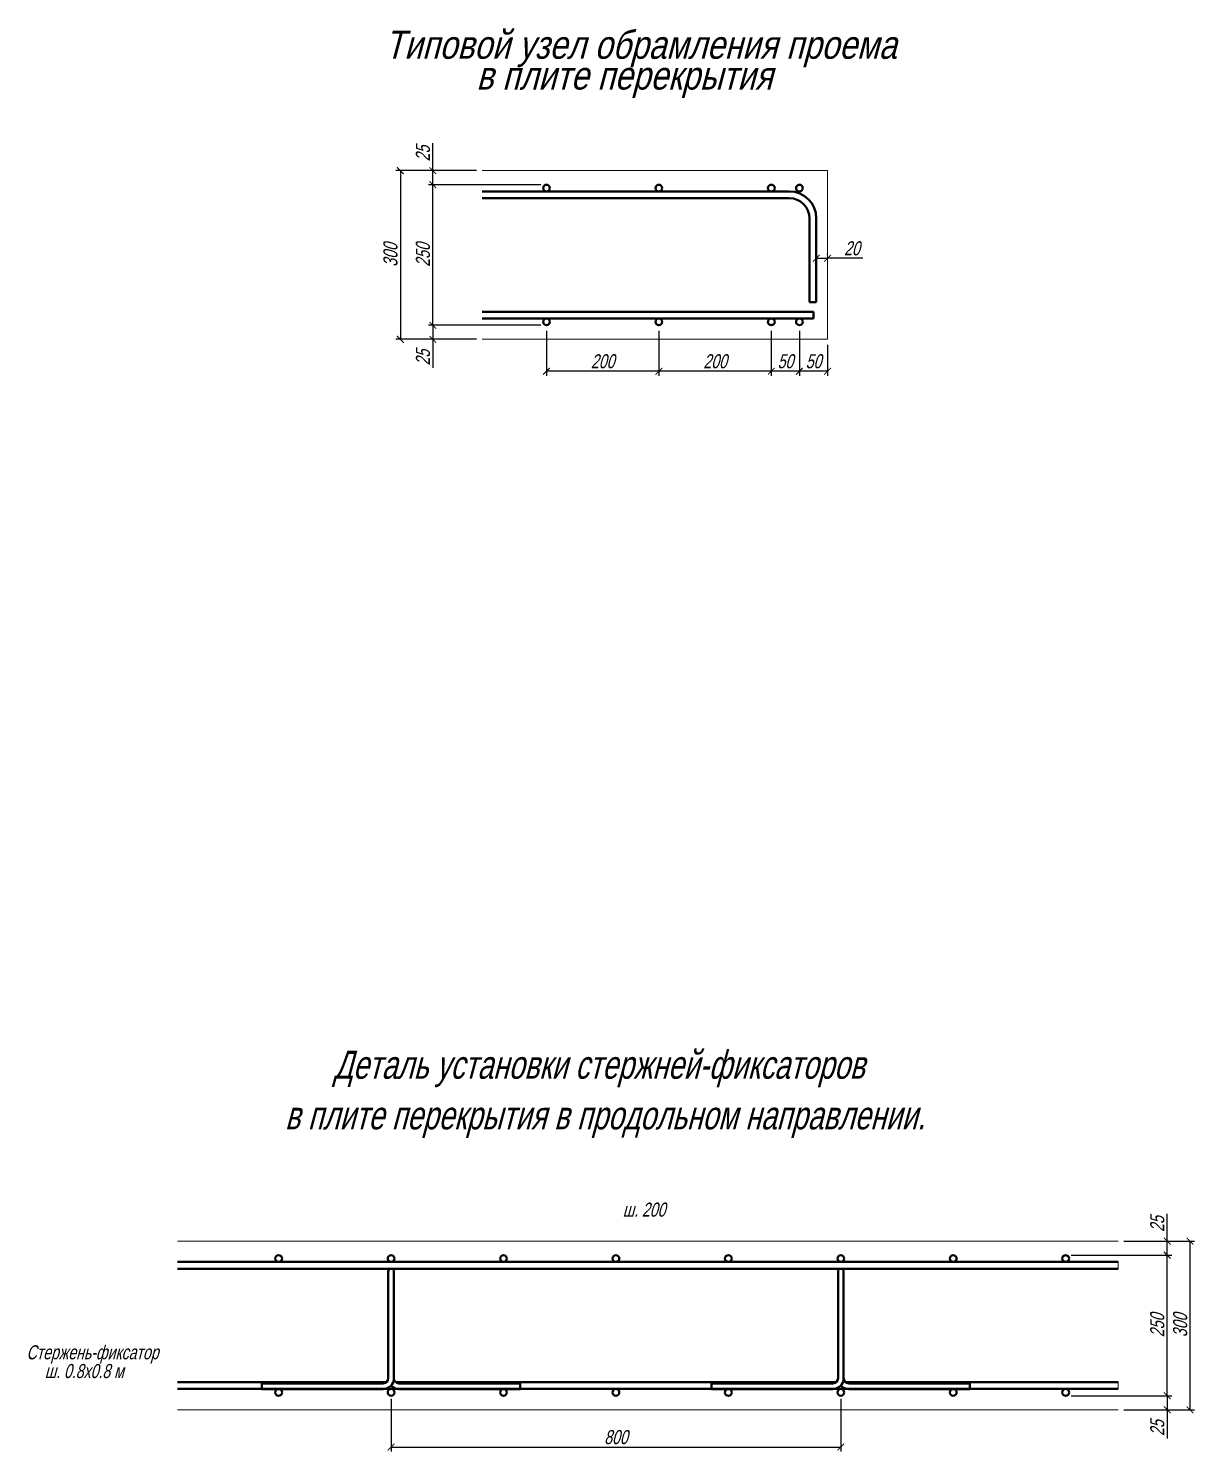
# Model space of a CAD drawing. Header units: millimetres. Extents: x 5929542 to 6152618, y 10240044 to 10382466.
# Drawn here: x 6138898 to 6140972, y 10278607 to 10281138 of the extents above; entities that cross this region are included whole.
import ezdxf
from ezdxf.enums import TextEntityAlignment as Align

# ---------------------------------------------------------------- set-up
doc = ezdxf.new("R2010")
doc.units = ezdxf.units.MM
doc.header["$PDMODE"] = 35
doc.layers.get('Defpoints').update_dxf_attribs({"color": 253})
for name, color, linetype, lineweight in [('арматура', 7, 'Continuous', 40), ('Построения', 7, 'Continuous', 13), ('Размеры', 172, 'Continuous', 13), ('Текст', 134, 'Continuous', 13)]:
    doc.layers.add(name, color=color, linetype=linetype, lineweight=lineweight)
doc.styles.add('1к1', font='mipgost.shx', dxfattribs={"width": 0.75, "oblique": 15})
doc.styles.add('GOST 2.304', font='mipgost.ttf', dxfattribs={"width": 0.75, "oblique": 15})
doc.dimstyles.new('1k10', dxfattribs={"dimscale": 10, "dimtxt": 2.5, "dimasz": 1.2, "dimexe": 0.8, "dimexo": 1, "dimgap": 0.5, "dimtad": 1, "dimdec": 0, "dimtxsty": '1к1', "dimblk": 'ARCHTICK', "dimcen": 2.5, "dimadec": 0, "dimazin": 0, "dimtfac": 1, "dimtdec": 0, "dimtmove": 0, "dimatfit": 3, "dimfxl": 1.25, "dimarcsym": 0})

# ---------------------------------------------------------------- blocks, each defined once
blk = doc.blocks.new('_ArchTick')
at = {"color": 0, "linetype": 'ByBlock', "const_width": 0.15}
blk.add_lwpolyline([(-0.5, -0.5), (0.5, 0.5)], dxfattribs=at)
blk = doc.blocks.new('*D518')
at = {"layer": 'Defpoints', "color": 0, "ltscale": 10, "transparency": 16777216}
for p in [(6139542.6, 10278711.1), (6140342.6, 10278711.1), (6140342.6, 10278615.4)]:
    blk.add_point(p, dxfattribs=at)
at = {"layer": 'Размеры', "color": 0, "lineweight": -2, "ltscale": 10, "transparency": 16777216}
for p, q in [((6139542.6, 10278701.1), (6139542.6, 10278607.4)), ((6140342.6, 10278701.1), (6140342.6, 10278607.4)), ((6139542.6, 10278615.4), (6140342.6, 10278615.4))]:
    blk.add_line(p, q, dxfattribs=at)
at = {"layer": 'Размеры', "color": 0, "lineweight": -2, "ltscale": 10, "transparency": 16777216, "xscale": 12, "yscale": 12, "zscale": 12, "rotation": 180}
blk.add_blockref('_ArchTick', (6139542.6, 10278615.4), dxfattribs=at)
at = {"layer": 'Размеры', "color": 0, "lineweight": -2, "ltscale": 10, "transparency": 16777216, "xscale": 12, "yscale": 12, "zscale": 12}
blk.add_blockref('_ArchTick', (6140342.6, 10278615.4), dxfattribs=at)
at = {"layer": 'Размеры', "color": 0, "ltscale": 10, "transparency": 16777216, "insert": (6139942.6, 10278632.9), "char_height": 25, "attachment_point": 5, "style": 'GOST 2.304'}
blk.add_mtext('800', dxfattribs=at)
blk = doc.blocks.new('*D519')
at = {"layer": 'Defpoints', "color": 0, "transparency": 16777216}
for p in [(6140742.6, 10278706.6), (6140923.2, 10278706.6), (6140836.1, 10278681.6)]:
    blk.add_point(p, dxfattribs=at)
at = {"layer": 'Размеры', "color": 0, "lineweight": -2, "transparency": 16777216}
for p, q in [((6140752.6, 10278706.6), (6140931.2, 10278706.6)), ((6140923.2, 10278706.6), (6140923.2, 10278681.6)), ((6140846.1, 10278681.6), (6140931.2, 10278681.6)), ((6140923.2, 10278681.6), (6140923.2, 10278630.7))]:
    blk.add_line(p, q, dxfattribs=at)
at = {"layer": 'Размеры', "color": 0, "lineweight": -2, "transparency": 16777216, "xscale": 12, "yscale": 12, "zscale": 12}
for p, rotation in [((6140923.2, 10278706.6), 90), ((6140923.2, 10278681.6), 270)]:
    blk.add_blockref('_ArchTick', p, dxfattribs=dict(at, rotation=rotation))
at = {"layer": 'Размеры', "color": 0, "transparency": 16777216, "insert": (6140905.7, 10278649.1), "char_height": 25, "attachment_point": 5, "rotation": 90, "style": 'GOST 2.304'}
blk.add_mtext('25', dxfattribs=at)
blk = doc.blocks.new('*D507')
at = {"layer": 'Defpoints', "color": 0, "transparency": 16777216}
for p in [(6140841.9, 10278956.6), (6140923.2, 10278956.6), (6140841.9, 10278706.6)]:
    blk.add_point(p, dxfattribs=at)
at = {"layer": 'Размеры', "color": 0, "lineweight": -2, "transparency": 16777216}
for p, q in [((6140851.9, 10278956.6), (6140931.2, 10278956.6)), ((6140923.2, 10278706.6), (6140923.2, 10278956.6)), ((6140851.9, 10278706.6), (6140931.2, 10278706.6))]:
    blk.add_line(p, q, dxfattribs=at)
at = {"layer": 'Размеры', "color": 0, "lineweight": -2, "transparency": 16777216, "xscale": 12, "yscale": 12, "zscale": 12}
for p, rotation in [((6140923.2, 10278956.6), 90), ((6140923.2, 10278706.6), 270)]:
    blk.add_blockref('_ArchTick', p, dxfattribs=dict(at, rotation=rotation))
at = {"layer": 'Размеры', "color": 0, "transparency": 16777216, "insert": (6140905.7, 10278831.6), "char_height": 25, "attachment_point": 5, "rotation": 90, "style": 'GOST 2.304'}
blk.add_mtext('250', dxfattribs=at)
blk = doc.blocks.new('*D520')
at = {"layer": 'Defpoints', "color": 0, "transparency": 16777216}
for p in [(6140836.1, 10278981.6), (6140923.2, 10278981.6), (6140742.6, 10278956.6)]:
    blk.add_point(p, dxfattribs=at)
at = {"layer": 'Размеры', "color": 0, "lineweight": -2, "transparency": 16777216}
for p, q in [((6140923.2, 10278981.6), (6140923.2, 10279030.4)), ((6140846.1, 10278981.6), (6140931.2, 10278981.6)), ((6140923.2, 10278956.6), (6140923.2, 10278981.6)), ((6140752.6, 10278956.6), (6140931.2, 10278956.6))]:
    blk.add_line(p, q, dxfattribs=at)
at = {"layer": 'Размеры', "color": 0, "lineweight": -2, "transparency": 16777216, "xscale": 12, "yscale": 12, "zscale": 12}
for p, rotation in [((6140923.2, 10278981.6), 90), ((6140923.2, 10278956.6), 270)]:
    blk.add_blockref('_ArchTick', p, dxfattribs=dict(at, rotation=rotation))
at = {"layer": 'Размеры', "color": 0, "transparency": 16777216, "insert": (6140905.7, 10279012), "char_height": 25, "attachment_point": 5, "rotation": 90, "style": 'GOST 2.304'}
blk.add_mtext('25', dxfattribs=at)
blk = doc.blocks.new('*D508')
at = {"layer": 'Defpoints', "color": 0, "transparency": 16777216}
for p in [(6140836.1, 10278981.6), (6140963.9, 10278981.6), (6140836.1, 10278681.6)]:
    blk.add_point(p, dxfattribs=at)
at = {"layer": 'Размеры', "color": 0, "lineweight": -2, "transparency": 16777216}
for p, q in [((6140846.1, 10278981.6), (6140971.9, 10278981.6)), ((6140963.9, 10278681.6), (6140963.9, 10278981.6)), ((6140846.1, 10278681.6), (6140971.9, 10278681.6))]:
    blk.add_line(p, q, dxfattribs=at)
at = {"layer": 'Размеры', "color": 0, "lineweight": -2, "transparency": 16777216, "xscale": 12, "yscale": 12, "zscale": 12}
for p, rotation in [((6140963.9, 10278981.6), 90), ((6140963.9, 10278681.6), 270)]:
    blk.add_blockref('_ArchTick', p, dxfattribs=dict(at, rotation=rotation))
at = {"layer": 'Размеры', "color": 0, "transparency": 16777216, "insert": (6140946.4, 10278831.6), "char_height": 25, "attachment_point": 5, "rotation": 90, "style": 'GOST 2.304'}
blk.add_mtext('300', dxfattribs=at)
blk = doc.blocks.new('*D514')
at = {"layer": 'Defpoints', "color": 0, "transparency": 16777216}
for p in [(6140269, 10280610.5), (6140319, 10280585.5), (6140269, 10280528.8)]:
    blk.add_point(p, dxfattribs=at)
at = {"layer": 'Размеры', "color": 0, "lineweight": -2, "transparency": 16777216}
for p, q in [((6140269, 10280600.5), (6140269, 10280520.8)), ((6140319, 10280575.5), (6140319, 10280520.8)), ((6140319, 10280528.8), (6140269, 10280528.8))]:
    blk.add_line(p, q, dxfattribs=at)
at = {"layer": 'Размеры', "color": 0, "lineweight": -2, "transparency": 16777216, "xscale": 12, "yscale": 12, "zscale": 12, "rotation": 180}
blk.add_blockref('_ArchTick', (6140269, 10280528.8), dxfattribs=at)
at = {"layer": 'Размеры', "color": 0, "lineweight": -2, "transparency": 16777216, "xscale": 12, "yscale": 12, "zscale": 12}
blk.add_blockref('_ArchTick', (6140319, 10280528.8), dxfattribs=at)
at = {"layer": 'Размеры', "color": 0, "transparency": 16777216, "insert": (6140294, 10280546.3), "char_height": 25, "attachment_point": 5, "style": 'GOST 2.304'}
blk.add_mtext('50', dxfattribs=at)
blk = doc.blocks.new('*D515')
at = {"layer": 'Defpoints', "color": 0, "transparency": 16777216}
for p in [(6140219, 10280610.5), (6140269, 10280610.5), (6140219, 10280528.8)]:
    blk.add_point(p, dxfattribs=at)
at = {"layer": 'Размеры', "color": 0, "lineweight": -2, "transparency": 16777216}
for p, q in [((6140219, 10280600.5), (6140219, 10280520.8)), ((6140269, 10280600.5), (6140269, 10280520.8)), ((6140269, 10280528.8), (6140219, 10280528.8))]:
    blk.add_line(p, q, dxfattribs=at)
at = {"layer": 'Размеры', "color": 0, "lineweight": -2, "transparency": 16777216, "xscale": 12, "yscale": 12, "zscale": 12, "rotation": 180}
blk.add_blockref('_ArchTick', (6140219, 10280528.8), dxfattribs=at)
at = {"layer": 'Размеры', "color": 0, "lineweight": -2, "transparency": 16777216, "xscale": 12, "yscale": 12, "zscale": 12}
blk.add_blockref('_ArchTick', (6140269, 10280528.8), dxfattribs=at)
at = {"layer": 'Размеры', "color": 0, "transparency": 16777216, "insert": (6140244, 10280546.3), "char_height": 25, "attachment_point": 5, "style": 'GOST 2.304'}
blk.add_mtext('50', dxfattribs=at)
blk = doc.blocks.new('*D521')
at = {"layer": 'Defpoints', "color": 0, "transparency": 16777216}
for p in [(6140019, 10280610.5), (6140219, 10280610.5), (6140019, 10280528.8)]:
    blk.add_point(p, dxfattribs=at)
at = {"layer": 'Размеры', "color": 0, "lineweight": -2, "transparency": 16777216}
for p, q in [((6140019, 10280600.5), (6140019, 10280520.8)), ((6140219, 10280600.5), (6140219, 10280520.8)), ((6140219, 10280528.8), (6140019, 10280528.8))]:
    blk.add_line(p, q, dxfattribs=at)
at = {"layer": 'Размеры', "color": 0, "lineweight": -2, "transparency": 16777216, "xscale": 12, "yscale": 12, "zscale": 12, "rotation": 180}
blk.add_blockref('_ArchTick', (6140019, 10280528.8), dxfattribs=at)
at = {"layer": 'Размеры', "color": 0, "lineweight": -2, "transparency": 16777216, "xscale": 12, "yscale": 12, "zscale": 12}
blk.add_blockref('_ArchTick', (6140219, 10280528.8), dxfattribs=at)
at = {"layer": 'Размеры', "color": 0, "transparency": 16777216, "insert": (6140119, 10280546.3), "char_height": 25, "attachment_point": 5, "style": 'GOST 2.304'}
blk.add_mtext('200', dxfattribs=at)
blk = doc.blocks.new('*D522')
at = {"layer": 'Defpoints', "color": 0, "ltscale": 10, "transparency": 16777216}
for p in [(6139819, 10280610.5), (6140019, 10280610.5), (6139819, 10280528.8)]:
    blk.add_point(p, dxfattribs=at)
at = {"layer": 'Размеры', "color": 0, "lineweight": -2, "ltscale": 10, "transparency": 16777216}
for p, q in [((6139819, 10280600.5), (6139819, 10280520.8)), ((6140019, 10280600.5), (6140019, 10280520.8)), ((6140019, 10280528.8), (6139819, 10280528.8))]:
    blk.add_line(p, q, dxfattribs=at)
at = {"layer": 'Размеры', "color": 0, "lineweight": -2, "ltscale": 10, "transparency": 16777216, "xscale": 12, "yscale": 12, "zscale": 12, "rotation": 180}
blk.add_blockref('_ArchTick', (6139819, 10280528.8), dxfattribs=at)
at = {"layer": 'Размеры', "color": 0, "lineweight": -2, "ltscale": 10, "transparency": 16777216, "xscale": 12, "yscale": 12, "zscale": 12}
blk.add_blockref('_ArchTick', (6140019, 10280528.8), dxfattribs=at)
at = {"layer": 'Размеры', "color": 0, "ltscale": 10, "transparency": 16777216, "insert": (6139919, 10280546.3), "char_height": 25, "attachment_point": 5, "style": 'GOST 2.304'}
blk.add_mtext('200', dxfattribs=at)
blk = doc.blocks.new('*D523')
at = {"layer": 'Defpoints', "color": 0, "transparency": 16777216}
for p in [(6139616.9, 10280610.5), (6139819, 10280610.5), (6139704.4, 10280585.5)]:
    blk.add_point(p, dxfattribs=at)
at = {"layer": 'Размеры', "color": 0, "lineweight": -2, "transparency": 16777216}
for p, q in [((6139809, 10280610.5), (6139608.9, 10280610.5)), ((6139616.9, 10280610.5), (6139616.9, 10280585.5)), ((6139694.4, 10280585.5), (6139608.9, 10280585.5)), ((6139616.9, 10280585.5), (6139616.9, 10280534.6))]:
    blk.add_line(p, q, dxfattribs=at)
at = {"layer": 'Размеры', "color": 0, "lineweight": -2, "transparency": 16777216, "xscale": 12, "yscale": 12, "zscale": 12}
for p, rotation in [((6139616.9, 10280610.5), 90), ((6139616.9, 10280585.5), 270)]:
    blk.add_blockref('_ArchTick', p, dxfattribs=dict(at, rotation=rotation))
at = {"layer": 'Размеры', "color": 0, "transparency": 16777216, "insert": (6139599.4, 10280553), "char_height": 25, "attachment_point": 5, "rotation": 90, "style": 'GOST 2.304'}
blk.add_mtext('25', dxfattribs=at)
blk = doc.blocks.new('*D516')
at = {"layer": 'Defpoints', "color": 0, "transparency": 16777216}
for p in [(6139616.9, 10280860.5), (6139819, 10280860.5), (6139819, 10280610.5)]:
    blk.add_point(p, dxfattribs=at)
at = {"layer": 'Размеры', "color": 0, "lineweight": -2, "transparency": 16777216}
for p, q in [((6139809, 10280860.5), (6139608.9, 10280860.5)), ((6139616.9, 10280610.5), (6139616.9, 10280860.5)), ((6139809, 10280610.5), (6139608.9, 10280610.5))]:
    blk.add_line(p, q, dxfattribs=at)
at = {"layer": 'Размеры', "color": 0, "lineweight": -2, "transparency": 16777216, "xscale": 12, "yscale": 12, "zscale": 12}
for p, rotation in [((6139616.9, 10280860.5), 90), ((6139616.9, 10280610.5), 270)]:
    blk.add_blockref('_ArchTick', p, dxfattribs=dict(at, rotation=rotation))
at = {"layer": 'Размеры', "color": 0, "transparency": 16777216, "insert": (6139599.4, 10280735.5), "char_height": 25, "attachment_point": 5, "rotation": 90, "style": 'GOST 2.304'}
blk.add_mtext('250', dxfattribs=at)
blk = doc.blocks.new('*D524')
at = {"layer": 'Defpoints', "color": 0, "transparency": 16777216}
for p in [(6139616.9, 10280885.5), (6139704.4, 10280885.5), (6139819, 10280860.5)]:
    blk.add_point(p, dxfattribs=at)
at = {"layer": 'Размеры', "color": 0, "lineweight": -2, "transparency": 16777216}
for p, q in [((6139616.9, 10280885.5), (6139616.9, 10280934.3)), ((6139694.4, 10280885.5), (6139608.9, 10280885.5)), ((6139616.9, 10280860.5), (6139616.9, 10280885.5)), ((6139809, 10280860.5), (6139608.9, 10280860.5))]:
    blk.add_line(p, q, dxfattribs=at)
at = {"layer": 'Размеры', "color": 0, "lineweight": -2, "transparency": 16777216, "xscale": 12, "yscale": 12, "zscale": 12}
for p, rotation in [((6139616.9, 10280885.5), 90), ((6139616.9, 10280860.5), 270)]:
    blk.add_blockref('_ArchTick', p, dxfattribs=dict(at, rotation=rotation))
at = {"layer": 'Размеры', "color": 0, "transparency": 16777216, "insert": (6139599.4, 10280915.9), "char_height": 25, "attachment_point": 5, "rotation": 90, "style": 'GOST 2.304'}
blk.add_mtext('25', dxfattribs=at)
blk = doc.blocks.new('*D517')
at = {"layer": 'Defpoints', "color": 0, "transparency": 16777216}
for p in [(6139704.4, 10280885.5), (6139559.1, 10280585.5), (6139704.4, 10280585.5)]:
    blk.add_point(p, dxfattribs=at)
at = {"layer": 'Размеры', "color": 0, "lineweight": -2, "transparency": 16777216}
for p, q in [((6139694.4, 10280885.5), (6139551.1, 10280885.5)), ((6139559.1, 10280885.5), (6139559.1, 10280585.5)), ((6139694.4, 10280585.5), (6139551.1, 10280585.5))]:
    blk.add_line(p, q, dxfattribs=at)
at = {"layer": 'Размеры', "color": 0, "lineweight": -2, "transparency": 16777216, "xscale": 12, "yscale": 12, "zscale": 12}
for p, rotation in [((6139559.1, 10280885.5), 90), ((6139559.1, 10280585.5), 270)]:
    blk.add_blockref('_ArchTick', p, dxfattribs=dict(at, rotation=rotation))
at = {"layer": 'Размеры', "color": 0, "transparency": 16777216, "insert": (6139541.6, 10280735.5), "char_height": 25, "attachment_point": 5, "rotation": 90, "style": 'GOST 2.304'}
blk.add_mtext('300', dxfattribs=at)
blk = doc.blocks.new('вы')
at = {"layer": 'арматура', "extrusion": (1, -7.76087e-12, 0)}
for p, q in [((468866.8, 114100.9), (468866.8, 114291.9)), ((468876.8, 114101.9), (468876.8, 114291.9))]:
    blk.add_line(p, q, dxfattribs=at)
at = {"layer": 'арматура', "extrusion": (-5.10235e-12, -1, 0)}
for p, q in [((468642, 114092.9), (468857.8, 114092.9)), ((468642, 114082.9), (468857.8, 114082.9)), ((469101.5, 114092.9), (468885.8, 114092.9)), ((469101.5, 114082.9), (468885.8, 114082.9))]:
    blk.add_line(p, q, dxfattribs=at)
at = {"layer": 'арматура', "extrusion": (1, 0, 0)}
for p, q in [((468642, 114092.9), (468642, 114082.9)), ((469101.5, 114082.9), (469101.5, 114092.9))]:
    blk.add_line(p, q, dxfattribs=at)
at = {"layer": 'арматура', "extrusion": (0, 0, -1)}
for centre, radius, start, end in [((-468871.8, 114291.9), 5, 0, 180), ((-468885.8, 114101.9), 9, 270, 0), ((-468885.8, 114101.9), 19, 270, 317.4631)]:
    blk.add_arc(centre, radius, start, end, dxfattribs=at)
at = {"layer": 'арматура'}
for radius, end in [(9, 0), (19, 360)]:
    blk.add_arc((468857.8, 114101.9), radius, 270, end, dxfattribs=at)
blk = doc.blocks.new('*D591')
at = {"layer": 'Defpoints', "color": 0, "transparency": 16777216}
for p in [(6140299, 10280726.1), (6140319, 10280729.7), (6140319, 10280726.1)]:
    blk.add_point(p, dxfattribs=at)
at = {"layer": 'Размеры', "color": 0, "lineweight": -2, "transparency": 16777216}
for p, q in [((6140299, 10280736.1), (6140299, 10280737.7)), ((6140319, 10280736.1), (6140319, 10280737.7)), ((6140299, 10280729.7), (6140319, 10280729.7)), ((6140381.5, 10280729.7), (6140319, 10280729.7))]:
    blk.add_line(p, q, dxfattribs=at)
at = {"layer": 'Размеры', "color": 0, "lineweight": -2, "transparency": 16777216, "xscale": 12, "yscale": 12, "zscale": 12, "rotation": 180}
blk.add_blockref('_ArchTick', (6140299, 10280729.7), dxfattribs=at)
at = {"layer": 'Размеры', "color": 0, "lineweight": -2, "transparency": 16777216, "xscale": 12, "yscale": 12, "zscale": 12}
blk.add_blockref('_ArchTick', (6140319, 10280729.7), dxfattribs=at)
at = {"layer": 'Размеры', "color": 0, "transparency": 16777216, "insert": (6140362.4, 10280747.2), "char_height": 25, "attachment_point": 5, "style": 'GOST 2.304'}
blk.add_mtext('20', dxfattribs=at)

msp = doc.modelspace()

# ---------------------------------------------------------------- linework, layer by layer
at = {"layer": 'арматура'}
for p, q in [((6139704.44945, 10280848.54315), (6140251.01339, 10280848.54315)), ((6139704.44945, 10280836.54315), (6140251.01339, 10280836.54315)), ((6140287.01339, 10280651.60863), (6140287.01339, 10280800.54315)), ((6140299.01339, 10280651.60863), (6140299.01339, 10280800.54315)), ((6139704.44945, 10280634.54315), (6140294.01339, 10280634.54315)), ((6140287.01339, 10280651.60863), (6140299.01339, 10280651.60863)), ((6140294.01339, 10280622.54315), (6140294.01339, 10280634.54315)), ((6139704.44945, 10280622.54315), (6140294.01339, 10280622.54315))]:
    msp.add_line(p, q, dxfattribs=at)
for points in [[(6140836.10994, 10278944.61295), (6139162.49317, 10278944.61295)], [(6139162.49317, 10278932.61295), (6140836.10994, 10278932.61295)], [(6139162.49317, 10278730.61295), (6139534.2566, 10278730.61295)], [(6140836.10994, 10278718.61295), (6139162.49317, 10278718.61295)], [(6139550.94289, 10278730.61295), (6140334.2566, 10278730.61295)], [(6140350.94289, 10278730.61295), (6140836.10994, 10278730.61295)]]:
    msp.add_lwpolyline(points, dxfattribs=at)
for centre in [(6139819.01339, 10280854.54315), (6140019.01339, 10280854.54315), (6140219.01339, 10280854.54315), (6140269.01339, 10280854.54315), (6139819.01339, 10280616.54315), (6140019.01339, 10280616.54315), (6140219.01339, 10280616.54315), (6140269.01339, 10280616.54315), (6139342.59975, 10278950.61295), (6139542.59975, 10278950.61295), (6139742.59975, 10278950.61295), (6139942.59975, 10278950.61295), (6140142.59975, 10278950.61295), (6140342.59975, 10278950.61295), (6140542.59975, 10278950.61295), (6140742.59975, 10278950.61295), (6139342.59975, 10278712.61295), (6139542.59975, 10278712.61295), (6139742.59975, 10278712.61295), (6139942.59975, 10278712.61295), (6140142.59975, 10278712.61295), (6140342.59975, 10278712.61295), (6140542.59975, 10278712.61295), (6140742.59975, 10278712.61295)]:
    msp.add_circle(centre, 6, dxfattribs=at)
for radius in [48, 36]:
    msp.add_arc((6140251.01339, 10280800.54315), radius, 0, 90, dxfattribs=at)
at = {"layer": 'Построения'}
for points in [[(6139704.44945, 10280585.54315), (6140319.01339, 10280585.54315), (6140319.01339, 10280885.54315), (6139704.44945, 10280885.54315)], [(6140836.10994, 10278981.61295), (6139162.49317, 10278981.61295)], [(6139162.49317, 10278681.61295), (6140836.10994, 10278681.61295)]]:
    msp.add_lwpolyline(points, dxfattribs=at)
at = {"layer": 'Построения', "ltscale": 10}
for points in [[(6140836.10994, 10278944.61295), (6140836.10994, 10278932.61295)], [(6140836.10994, 10278730.61295), (6140836.10994, 10278718.61295)]]:
    msp.add_lwpolyline(points, dxfattribs=at)

# ---------------------------------------------------------------- block references
at = {"layer": 'Построения'}
for p in [(5670670.83396, 10164635.67649), (5671470.83396, 10164635.67649)]:
    msp.add_blockref('вы', p, dxfattribs=at)

# ---------------------------------------------------------------- texts
at = {"layer": 'Текст', "ltscale": 10, "style": 'GOST 2.304', "oblique": 15}
for s, width, p in [('Типовой узел обрамления проема', 0.85, (6139986.33679, 10281084.45632)), ('в плите перекрытия', 0.85, (6139957.54735, 10281029.71604)), ('Деталь установки стержней-фиксаторов', 0.75, (6139912.69534, 10279270.3561)), ('в плите перекрытия в продольном направлении.', 0.75, (6139923.08558, 10279180.3561))]:
    msp.add_text(s, height=50, dxfattribs=dict(at, width=width)).set_placement(p, align=Align.CENTER)
at = {"layer": 'Текст', "char_height": 25, "attachment_point": 1, "style": 'GOST 2.304'}
for s, insert, width in [('ш. 200', (6139954.72998, 10279050.10422), 85.8787894), ('Стержень-фиксатор', (6138893.98847, 10278796.35892), 156.832766), ('ш. 0.8х0.8 м', (6138926.53241, 10278763.04553), 156.832766)]:
    msp.add_mtext(s, dxfattribs=dict(at, insert=insert, width=width))

# ---------------------------------------------------------------- dimensions: what is measured, and where the dimension line sits
at = {"layer": 'Размеры'}
for base, p1, p2, angle, override, picture, middle in [((6139616.85244, 10280885.54315), (6139819.01339, 10280860.54315), (6139704.44945, 10280885.54315), 90, {"dimlfac": 1, "dimrnd": 0, "dimtxsty": 'GOST 2.304', "dimblk1": 'ArchTick', "dimblk2": 'ArchTick', "dimsah": 1, "dimtolj": 0}, '*D524', (6139599.35244, 10280915.93047)), ((6139559.10795, 10280585.54315), (6139704.44945, 10280885.54315), (6139704.44945, 10280585.54315), 90, {"dimrnd": 5, "dimtxsty": 'GOST 2.304', "dimtmove": 1}, '*D517', (6139541.60795, 10280735.54315)), ((6139616.85244, 10280860.54315), (6139819.01339, 10280610.54315), (6139819.01339, 10280860.54315), 90, {"dimtxsty": 'GOST 2.304'}, '*D516', (6139599.35244, 10280735.54315)), ((6140019.01339, 10280528.77034), (6140219.01339, 10280610.54315), (6140019.01339, 10280610.54315), 180, {"dimrnd": 5, "dimtxsty": 'GOST 2.304', "dimtmove": 1}, '*D521', (6140119.01339, 10280546.27034)), ((6140219.01339, 10280528.77034), (6140269.01339, 10280610.54315), (6140219.01339, 10280610.54315), 180, {"dimrnd": 5, "dimtxsty": 'GOST 2.304', "dimtmove": 1}, '*D515', (6140244.01339, 10280546.27034)), ((6140269.01339, 10280528.77034), (6140319.01339, 10280585.54315), (6140269.01339, 10280610.54315), 180, {"dimrnd": 5, "dimtxsty": 'GOST 2.304', "dimtmove": 1}, '*D514', (6140294.01339, 10280546.27034)), ((6140923.21436, 10278981.61295), (6140742.59975, 10278956.61295), (6140836.10994, 10278981.61295), 90, {"dimlfac": 1, "dimtxsty": 'GOST 2.304', "dimblk1": 'ArchTick', "dimblk2": 'ArchTick', "dimsah": 1, "dimtolj": 0}, '*D520', (6140905.71436, 10279012.00026)), ((6140963.85489, 10278981.61295), (6140836.10994, 10278681.61295), (6140836.10994, 10278981.61295), 90, {"dimtxsty": 'GOST 2.304'}, '*D508', (6140946.35489, 10278831.61295)), ((6140923.21436, 10278956.61295), (6140841.90705, 10278706.61295), (6140841.90705, 10278956.61295), 90, {"dimtxsty": 'GOST 2.304', "dimtmove": 1}, '*D507', (6140905.71436, 10278831.61295))]:
    dim = msp.add_linear_dim(base=base, p1=p1, p2=p2, angle=angle, dimstyle='1k10', override=override, dxfattribs=at)
    dim.commit()
    dim.dimension.update_dxf_attribs({"geometry": picture, "text_midpoint": middle})
dim = msp.add_linear_dim(base=(6140319.01339, 10280729.71435), p1=(6140299.01339, 10280726.07589), p2=(6140319.01339, 10280726.07589), dimstyle='1k10', override={"dimrnd": 5, "dimtxsty": 'GOST 2.304', "dimtmove": 1}, dxfattribs=at)
dim.commit()
dim.dimension.update_dxf_attribs({"geometry": '*D591', "text_midpoint": (6140362.43464, 10280718.10066), "dimtype": 160})
for base, p1, p2, picture, middle in [((6139616.85244, 10280610.54315), (6139704.44945, 10280585.54315), (6139819.01339, 10280610.54315), '*D523', (6139616.85244, 10280553.03575)), ((6140923.21436, 10278706.61295), (6140836.10994, 10278681.61295), (6140742.59975, 10278706.61295), '*D519', (6140923.21436, 10278649.12073))]:
    dim = msp.add_linear_dim(base=base, p1=p1, p2=p2, angle=90, dimstyle='1k10', override={"dimlfac": 1, "dimtxsty": 'GOST 2.304', "dimblk1": 'ArchTick', "dimblk2": 'ArchTick', "dimsah": 1, "dimtolj": 0}, dxfattribs=at)
    dim.commit()
    dim.dimension.update_dxf_attribs({"geometry": picture, "text_midpoint": middle, "dimtype": 160})
at = {"layer": 'Размеры', "ltscale": 10}
dim = msp.add_linear_dim(base=(6139819.01339, 10280528.77034), p1=(6140019.01339, 10280610.54315), p2=(6139819.01339, 10280610.54315), angle=180, dimstyle='1k10', override={"dimlfac": 1, "dimrnd": 5, "dimtxsty": 'GOST 2.304', "dimblk1": 'ArchTick', "dimblk2": 'ArchTick', "dimsah": 1, "dimtmove": 1, "dimtolj": 0}, dxfattribs=at)
dim.commit()
dim.dimension.update_dxf_attribs({"geometry": '*D522', "text_midpoint": (6139919.01339, 10280546.27034)})
dim = msp.add_linear_dim(base=(6140342.59975, 10278615.36668), p1=(6139542.59975, 10278711.10911), p2=(6140342.59975, 10278711.10911), dimstyle='1k10', override={"dimlfac": 1, "dimtxsty": 'GOST 2.304', "dimblk1": 'ArchTick', "dimblk2": 'ArchTick', "dimsah": 1, "dimtolj": 0}, dxfattribs=at)
dim.commit()
dim.dimension.update_dxf_attribs({"geometry": '*D518', "text_midpoint": (6139942.59975, 10278632.86668)})

doc.saveas('drawing.dxf')
